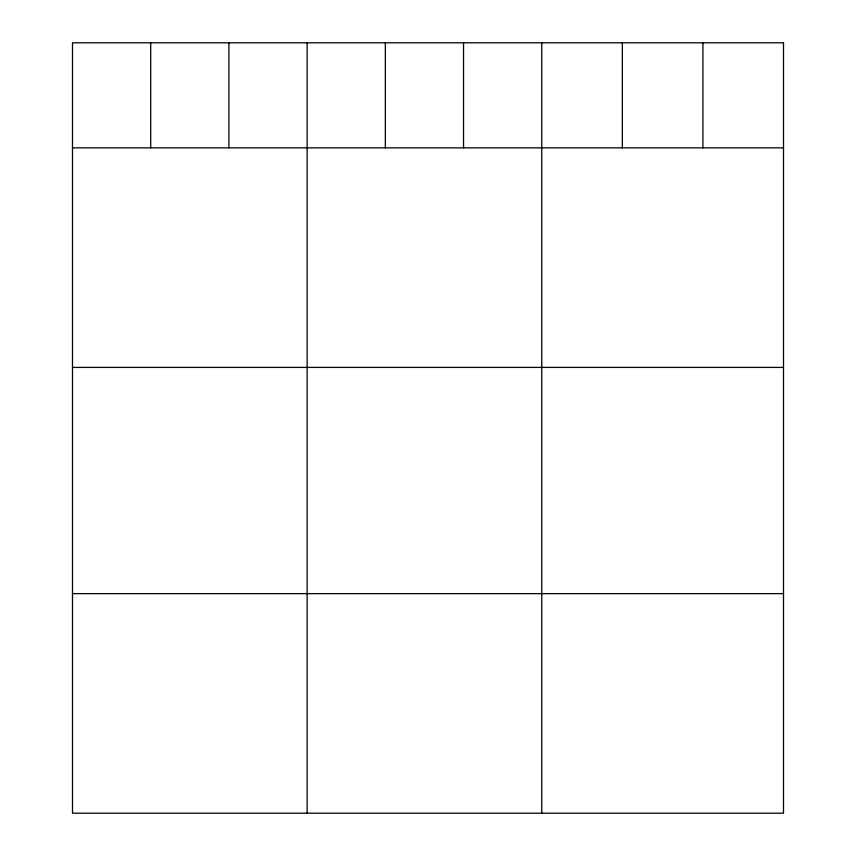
<?xml version="1.0" encoding="UTF-8"?>
<svg xmlns="http://www.w3.org/2000/svg" width="856" height="856" viewBox="0 0 856 856"><rect width="100%" height="100%" fill="white"/><g stroke="black" fill="none" stroke-linecap="round" stroke-linejoin="round"><path stroke-width="1.28" d="M72.493 147.853L783.508 147.853M72.493 367.417L783.508 367.417M72.493 593.636L783.508 593.636M702.926 42.8L702.926 147.853M622.344 42.8L622.344 147.853M541.762 42.8L541.762 813.2M463.545 42.8L463.545 147.853M385.339 42.8L385.339 147.853M307.133 42.8L307.133 813.2M228.916 42.8L228.916 147.853M150.709 42.8L150.709 147.853M783.508 42.8L72.493 42.8L72.493 813.2L783.508 813.2L783.508 42.8"/></g></svg>
